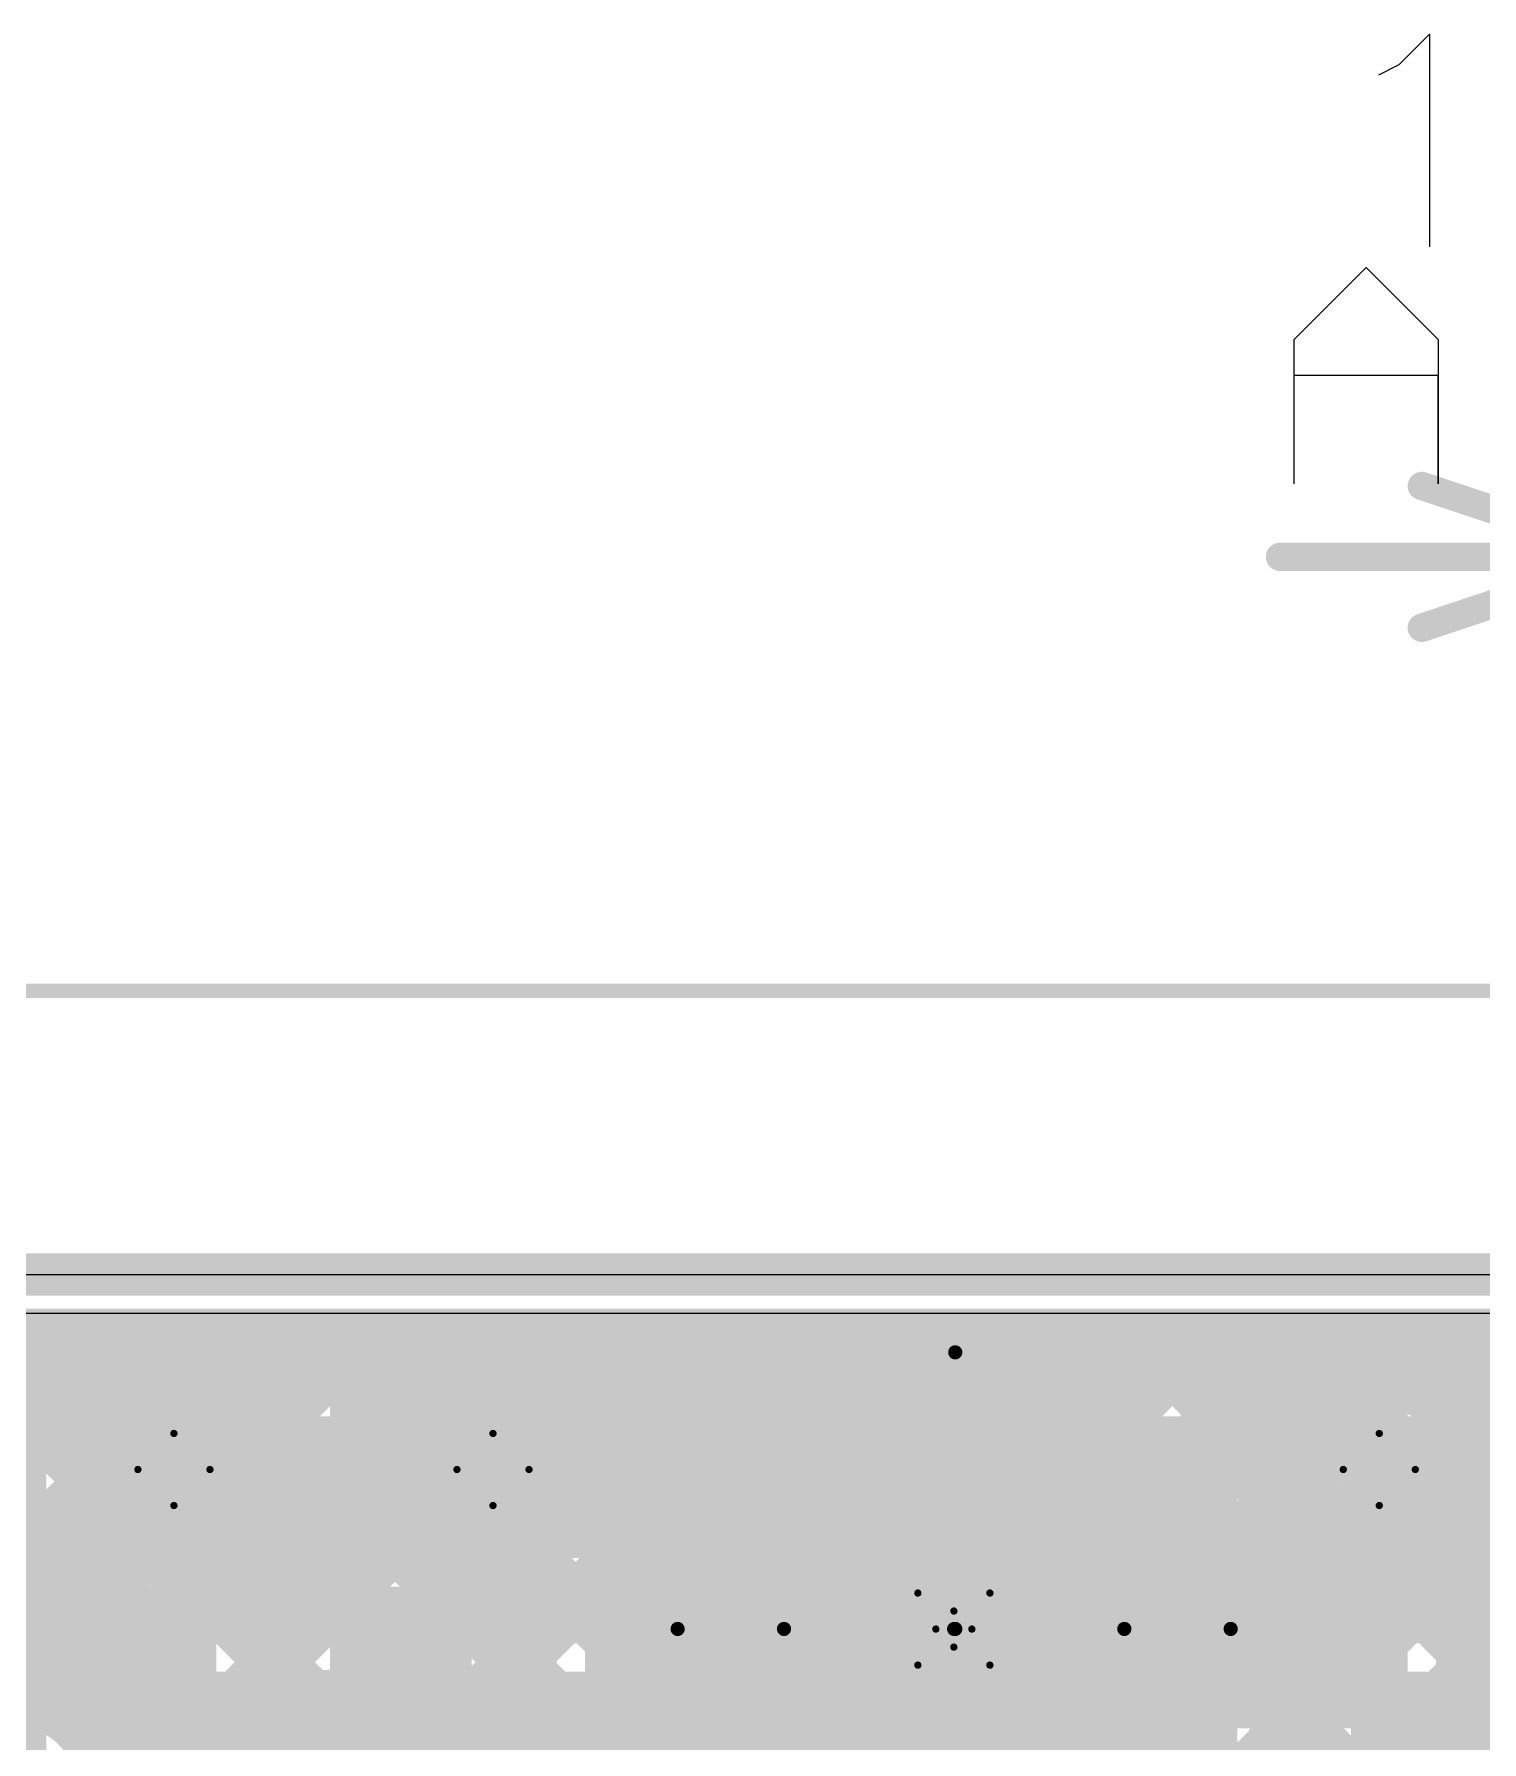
# Model space of a CAD drawing. Header units: millimetres. Extents: x 13 to 259, y -2 to 326.
# Drawn here: x 106.91 to 117.12, y 133.51 to 145.54 of the extents above; entities that cross this region are included whole.
import ezdxf

# ---------------------------------------------------------------- set-up
doc = ezdxf.new("R2010")
doc.units = ezdxf.units.MM
for name, color, linetype in [('BottomLayer', 5, 'Continuous'), ('BottomSolder', 6, 'Continuous'), ('ConnectLayer', 7, 'Continuous'), ('DrillDrawing', 1, 'Continuous'), ('Mechanical14', 56, 'Continuous'), ('Mechanical34', 56, 'Continuous'), ('Mechanical9', 56, 'Continuous'), ('MidLayer1', 16, 'Continuous'), ('MidLayer2', 76, 'Continuous'), ('MidLayer3', 90, 'Continuous'), ('MidLayer4', 156, 'Continuous'), ('MidLayer5', 130, 'Continuous'), ('MidLayer6', 216, 'Continuous'), ('MultiLayer', 9, 'Continuous'), ('TopLayer', 1, 'Continuous'), ('TopSolder', 216, 'Continuous')]:
    doc.layers.add(name, color=color, linetype=linetype)

# ---------------------------------------------------------------- blocks, each defined once
blk = doc.blocks.new('MTG240_400_168')
at = {"layer": 'BottomLayer', "const_width": 2}
blk.add_lwpolyline([(-1, 0, 1), (1, 0, 1)], format="xyb", close=True, dxfattribs=at)
at = {"layer": 'BottomSolder', "const_width": 2.102}
blk.add_lwpolyline([(-1.051, 0, 1), (1.051, 0, 1)], format="xyb", close=True, dxfattribs=at)
at = {"layer": 'MidLayer1', "const_width": 2}
blk.add_lwpolyline([(-1, 0, 1), (1, 0, 1)], format="xyb", close=True, dxfattribs=at)
at = {"layer": 'MidLayer2', "const_width": 2}
blk.add_lwpolyline([(-1, 0, 1), (1, 0, 1)], format="xyb", close=True, dxfattribs=at)
at = {"layer": 'MidLayer3', "const_width": 2}
blk.add_lwpolyline([(-1, 0, 1), (1, 0, 1)], format="xyb", close=True, dxfattribs=at)
at = {"layer": 'MidLayer4', "const_width": 2}
blk.add_lwpolyline([(-1, 0, 1), (1, 0, 1)], format="xyb", close=True, dxfattribs=at)
at = {"layer": 'MidLayer5', "const_width": 2}
blk.add_lwpolyline([(-1, 0, 1), (1, 0, 1)], format="xyb", close=True, dxfattribs=at)
at = {"layer": 'MidLayer6', "const_width": 2}
blk.add_lwpolyline([(-1, 0, 1), (1, 0, 1)], format="xyb", close=True, dxfattribs=at)
at = {"layer": 'MultiLayer', "const_width": 2}
blk.add_lwpolyline([(-1, 0, 1), (1, 0, 1)], format="xyb", close=True, dxfattribs=at)
at = {"layer": 'TopLayer', "const_width": 2}
blk.add_lwpolyline([(-1, 0, 1), (1, 0, 1)], format="xyb", close=True, dxfattribs=at)
at = {"layer": 'TopSolder', "const_width": 2.102}
blk.add_lwpolyline([(-1.051, 0, 1), (1.051, 0, 1)], format="xyb", close=True, dxfattribs=at)

msp = doc.modelspace()

# ---------------------------------------------------------------- linework, layer by layer
at = {"layer": 'BottomLayer', "const_width": 0.3}
for points in [[(107.75, 135.425, 1), (108.05, 135.425, 1)], [(110, 135.425, 1), (110.3, 135.425, 1)], [(116.25, 135.425, 1), (116.55, 135.425, 1)]]:
    msp.add_lwpolyline(points, format="xyb", close=True, dxfattribs=at)
at = {"layer": 'ConnectLayer'}
msp.add_line((67.8, 136.8), (151.8, 136.8), dxfattribs=at)
msp.add_line((67.8, 136.8), (151.8, 136.8), dxfattribs=at)
at = {"layer": 'ConnectLayer', "const_width": 0.4}
for points in [[(90.1, 136.36), (151.36, 136.36)], [(90.1, 136.36), (151.36, 136.36)], [(96.637, 136.36), (112.163, 136.36)], [(96.637, 136.36), (112.163, 136.36)], [(104.622, 136.36), (107.147, 133.834)], [(104.866, 133.716), (107.51, 136.36)], [(104.866, 133.716), (107.51, 136.36)], [(104.985, 133.834), (107.51, 136.36)], [(105.47, 136.36), (111.53, 130.3)], [(105.833, 133.834), (108.359, 136.36)], [(106.319, 136.36), (107.26, 135.419)], [(106.319, 136.36), (107.26, 135.419)], [(106.319, 136.36), (111.642, 131.037)], [(106.682, 133.834), (109.207, 136.36)], [(106.8, 133.005), (106.8, 136.36)], [(107.167, 136.36), (107.56, 135.967)], [(107.167, 136.36), (107.56, 135.967)], [(107.167, 136.36), (112.023, 131.504)], [(107.273, 133.577), (110.056, 136.36)], [(107.273, 133.577), (110.056, 136.36)], [(107.4, 133.005), (107.4, 136.36)], [(107.53, 133.834), (110.056, 136.36)], [(107.972, 133.428), (110.904, 136.36)], [(108, 133.005), (108, 136.36)], [(108.016, 136.36), (111.385, 132.99)], [(108.016, 136.36), (111.385, 132.99)], [(108.016, 136.36), (112.94, 131.436)], [(108.047, 136.048), (108.359, 136.36)], [(108.047, 136.048), (108.359, 136.36)], [(108.396, 133.004), (111.753, 136.36)], [(108.499, 135.652), (109.207, 136.36)], [(108.499, 135.652), (109.207, 136.36)], [(108.6, 133.005), (108.6, 136.36)], [(108.821, 132.579), (112.601, 136.36)], [(108.864, 136.36), (109.557, 135.667)], [(108.864, 136.36), (109.557, 135.667)], [(108.864, 136.36), (113.934, 131.29)], [(109.2, 133.005), (109.2, 136.36)], [(109.245, 132.155), (113.45, 136.36)], [(109.669, 131.731), (114.298, 136.36)], [(109.713, 136.36), (110.021, 136.052)], [(109.713, 136.36), (110.021, 136.052)], [(109.713, 136.36), (114.372, 131.701)], [(109.8, 133.005), (109.8, 136.36)], [(110.093, 131.307), (115.147, 136.36)], [(110.4, 133.005), (110.4, 136.36)], [(110.503, 135.959), (110.904, 136.36)], [(110.503, 135.959), (110.904, 136.36)], [(110.561, 136.36), (111.357, 135.565)], [(110.561, 136.36), (111.357, 135.565)], [(110.561, 136.36), (116.248, 130.673)], [(110.624, 130.989), (115.995, 136.36)], [(110.789, 135.397), (111.753, 136.36)], [(110.789, 135.397), (111.753, 136.36)], [(111, 133.005), (111, 136.36)], [(111.41, 136.36), (111.736, 136.034)], [(111.41, 136.36), (111.736, 136.034)], [(111.41, 136.36), (116.672, 131.097)], [(111.6, 132.689), (111.6, 136.36)], [(111.962, 131.478), (116.844, 136.36)], [(112.2, 132.35), (112.2, 136.36)], [(112.258, 136.36), (117.097, 131.522)], [(112.67, 131.338), (117.692, 136.36)], [(112.8, 132.35), (112.8, 136.36)], [(113.107, 136.36), (117.521, 131.946)], [(113.4, 132.35), (113.4, 136.36)], [(113.614, 131.433), (118.541, 136.36)], [(113.955, 136.36), (117.945, 132.37)], [(114, 132.35), (114, 136.36)], [(114.6, 132.35), (114.6, 136.36)], [(114.637, 136.36), (132.031, 136.36)], [(114.637, 136.36), (132.031, 136.36)], [(114.707, 131.678), (119.389, 136.36)], [(114.804, 136.36), (115.76, 135.403)], [(114.804, 136.36), (115.76, 135.403)], [(114.804, 136.36), (118.452, 132.711)], [(114.935, 136.149), (115.147, 136.36)], [(114.935, 136.149), (115.147, 136.36)], [(115.156, 131.278), (120.238, 136.36)], [(115.2, 132.35), (115.2, 136.36)], [(115.346, 135.71), (115.995, 136.36)], [(115.346, 135.71), (115.995, 136.36)], [(115.652, 136.36), (116.051, 135.961)], [(115.652, 136.36), (116.051, 135.961)], [(115.652, 136.36), (119.301, 132.711)], [(115.658, 133.477), (118.541, 136.36)], [(115.658, 133.477), (118.541, 136.36)], [(115.8, 132.35), (115.8, 136.36)], [(116.4, 132.35), (116.4, 136.36)], [(116.501, 136.36), (119.28, 133.581)], [(116.501, 136.36), (119.28, 133.581)], [(116.501, 136.36), (120.149, 132.711)], [(116.535, 136.051), (116.844, 136.36)], [(116.535, 136.051), (116.844, 136.36)], [(116.995, 135.662), (117.692, 136.36)], [(116.995, 135.662), (117.692, 136.36)], [(117, 132.35), (117, 136.36)], [(68.24, 136.2), (151.36, 136.2)], [(68.24, 135.6), (151.36, 135.6)], [(106.277, 135.553), (108.427, 133.403)], [(106.277, 135.553), (108.427, 133.403)], [(105.165, 133.166), (107.277, 135.278)], [(105.165, 133.166), (107.277, 135.278)], [(110.777, 135.296), (111.095, 134.978)], [(110.777, 135.296), (111.095, 134.978)], [(115.644, 135.16), (115.774, 135.29)], [(115.644, 135.16), (115.774, 135.29)], [(68.24, 135), (151.36, 135)], [(103.446, 128.902), (109.616, 135.072)], [(106.533, 131.988), (109.616, 135.072)], [(108.442, 135.085), (112.023, 131.504)], [(108.442, 135.085), (111.07, 132.457)], [(114.707, 131.678), (118.11, 135.081)], [(115.619, 132.59), (118.11, 135.081)], [(116.936, 135.076), (121.331, 130.681)], [(116.936, 135.076), (119.422, 132.59)], [(106.053, 134.928), (110.024, 130.958)], [(106.053, 134.928), (109.069, 131.912)], [(106.65, 133.803), (107.674, 134.826)], [(106.65, 133.803), (107.674, 134.826)], [(107.894, 134.785), (108.88, 133.798)], [(107.894, 134.785), (108.88, 133.798)], [(109.187, 133.794), (110.178, 134.786)], [(109.187, 133.794), (110.178, 134.786)], [(109.629, 133.388), (111.052, 134.811)], [(109.629, 133.388), (111.052, 134.811)], [(110.392, 134.832), (110.998, 134.226)], [(110.392, 134.832), (110.998, 134.226)], [(115.797, 134.465), (116.163, 134.831)], [(115.797, 134.465), (116.163, 134.831)], [(116.378, 134.785), (117.368, 133.796)], [(116.378, 134.785), (117.368, 133.796)], [(115.793, 134.523), (116.923, 133.392)], [(115.793, 134.523), (116.923, 133.392)], [(68.24, 134.4), (151.36, 134.4)], [(108.154, 131.065), (111.025, 133.935)], [(108.993, 131.903), (111.025, 133.935)], [(68.24, 133.8), (151.36, 133.8)], [(102.059, 133.834), (107.566, 133.834)], [(107.566, 133.834), (110.344, 131.056)], [(115.735, 133.732), (119.832, 129.635)], [(115.735, 133.732), (116.877, 132.59)]]:
    msp.add_lwpolyline(points, dxfattribs=at)
at = {"layer": 'ConnectLayer'}
for points, const_width in [([(106.7, 136.36, 1), (106.9, 136.36, 1)], 0.2), ([(107.067, 136.36, 1), (107.267, 136.36, 1)], 0.2), ([(107.067, 136.36, 1), (107.267, 136.36, 1)], 0.2), ([(107.067, 136.36, 1), (107.267, 136.36, 1)], 0.2), ([(107.3, 136.36, 1), (107.5, 136.36, 1)], 0.2), ([(107.41, 136.36, 1), (107.61, 136.36, 1)], 0.2), ([(107.41, 136.36, 1), (107.61, 136.36, 1)], 0.2), ([(107.41, 136.36, 1), (107.61, 136.36, 1)], 0.2), ([(107.9, 136.36, 1), (108.1, 136.36, 1)], 0.2), ([(107.916, 136.36, 1), (108.116, 136.36, 1)], 0.2), ([(107.916, 136.36, 1), (108.116, 136.36, 1)], 0.2), ([(107.916, 136.36, 1), (108.116, 136.36, 1)], 0.2), ([(108.259, 136.36, 1), (108.459, 136.36, 1)], 0.2), ([(108.259, 136.36, 1), (108.459, 136.36, 1)], 0.2), ([(108.259, 136.36, 1), (108.459, 136.36, 1)], 0.2), ([(108.5, 136.36, 1), (108.7, 136.36, 1)], 0.2), ([(108.764, 136.36, 1), (108.964, 136.36, 1)], 0.2), ([(108.764, 136.36, 1), (108.964, 136.36, 1)], 0.2), ([(108.764, 136.36, 1), (108.964, 136.36, 1)], 0.2), ([(109.1, 136.36, 1), (109.3, 136.36, 1)], 0.2), ([(109.107, 136.36, 1), (109.307, 136.36, 1)], 0.2), ([(109.107, 136.36, 1), (109.307, 136.36, 1)], 0.2), ([(109.107, 136.36, 1), (109.307, 136.36, 1)], 0.2), ([(109.613, 136.36, 1), (109.813, 136.36, 1)], 0.2), ([(109.613, 136.36, 1), (109.813, 136.36, 1)], 0.2), ([(109.613, 136.36, 1), (109.813, 136.36, 1)], 0.2), ([(109.7, 136.36, 1), (109.9, 136.36, 1)], 0.2), ([(109.956, 136.36, 1), (110.156, 136.36, 1)], 0.2), ([(109.956, 136.36, 1), (110.156, 136.36, 1)], 0.2), ([(109.956, 136.36, 1), (110.156, 136.36, 1)], 0.2), ([(110.3, 136.36, 1), (110.5, 136.36, 1)], 0.2), ([(110.461, 136.36, 1), (110.661, 136.36, 1)], 0.2), ([(110.461, 136.36, 1), (110.661, 136.36, 1)], 0.2), ([(110.461, 136.36, 1), (110.661, 136.36, 1)], 0.2), ([(110.804, 136.36, 1), (111.004, 136.36, 1)], 0.2), ([(110.804, 136.36, 1), (111.004, 136.36, 1)], 0.2), ([(110.804, 136.36, 1), (111.004, 136.36, 1)], 0.2), ([(110.9, 136.36, 1), (111.1, 136.36, 1)], 0.2), ([(111.31, 136.36, 1), (111.51, 136.36, 1)], 0.2), ([(111.31, 136.36, 1), (111.51, 136.36, 1)], 0.2), ([(111.31, 136.36, 1), (111.51, 136.36, 1)], 0.2), ([(111.5, 136.36, 1), (111.7, 136.36, 1)], 0.2), ([(111.653, 136.36, 1), (111.853, 136.36, 1)], 0.2), ([(111.653, 136.36, 1), (111.853, 136.36, 1)], 0.2), ([(111.653, 136.36, 1), (111.853, 136.36, 1)], 0.2), ([(112.063, 136.36, 1), (112.263, 136.36, 1)], 0.2), ([(112.063, 136.36, 1), (112.263, 136.36, 1)], 0.2), ([(112.063, 136.36, 1), (112.263, 136.36, 1)], 0.2), ([(112.063, 136.36, 1), (112.263, 136.36, 1)], 0.2), ([(112.1, 136.36, 1), (112.3, 136.36, 1)], 0.2), ([(112.158, 136.36, 1), (112.358, 136.36, 1)], 0.2), ([(112.501, 136.36, 1), (112.701, 136.36, 1)], 0.2), ([(112.7, 136.36, 1), (112.9, 136.36, 1)], 0.2), ([(113.007, 136.36, 1), (113.207, 136.36, 1)], 0.2), ([(113.3, 136.36, 1), (113.5, 136.36, 1)], 0.2), ([(113.35, 136.36, 1), (113.55, 136.36, 1)], 0.2), ([(113.855, 136.36, 1), (114.055, 136.36, 1)], 0.2), ([(113.9, 136.36, 1), (114.1, 136.36, 1)], 0.2), ([(114.198, 136.36, 1), (114.398, 136.36, 1)], 0.2), ([(114.5, 136.36, 1), (114.7, 136.36, 1)], 0.2), ([(114.537, 136.36, 1), (114.737, 136.36, 1)], 0.2), ([(114.537, 136.36, 1), (114.737, 136.36, 1)], 0.2), ([(114.537, 136.36, 1), (114.737, 136.36, 1)], 0.2), ([(114.537, 136.36, 1), (114.737, 136.36, 1)], 0.2), ([(114.704, 136.36, 1), (114.904, 136.36, 1)], 0.2), ([(114.704, 136.36, 1), (114.904, 136.36, 1)], 0.2), ([(114.704, 136.36, 1), (114.904, 136.36, 1)], 0.2), ([(115.047, 136.36, 1), (115.247, 136.36, 1)], 0.2), ([(115.047, 136.36, 1), (115.247, 136.36, 1)], 0.2), ([(115.047, 136.36, 1), (115.247, 136.36, 1)], 0.2), ([(115.1, 136.36, 1), (115.3, 136.36, 1)], 0.2), ([(115.552, 136.36, 1), (115.752, 136.36, 1)], 0.2), ([(115.552, 136.36, 1), (115.752, 136.36, 1)], 0.2), ([(115.552, 136.36, 1), (115.752, 136.36, 1)], 0.2), ([(115.7, 136.36, 1), (115.9, 136.36, 1)], 0.2), ([(115.895, 136.36, 1), (116.095, 136.36, 1)], 0.2), ([(115.895, 136.36, 1), (116.095, 136.36, 1)], 0.2), ([(115.895, 136.36, 1), (116.095, 136.36, 1)], 0.2), ([(116.3, 136.36, 1), (116.5, 136.36, 1)], 0.2), ([(116.401, 136.36, 1), (116.601, 136.36, 1)], 0.2), ([(116.401, 136.36, 1), (116.601, 136.36, 1)], 0.2), ([(116.401, 136.36, 1), (116.601, 136.36, 1)], 0.2), ([(116.744, 136.36, 1), (116.944, 136.36, 1)], 0.2), ([(116.744, 136.36, 1), (116.944, 136.36, 1)], 0.2), ([(116.744, 136.36, 1), (116.944, 136.36, 1)], 0.2), ([(116.9, 136.36, 1), (117.1, 136.36, 1)], 0.2), ([(114.835, 136.149, 1), (115.035, 136.149, 1)], 0.2), ([(114.835, 136.149, 1), (115.035, 136.149, 1)], 0.2), ([(108.54, 135.425, 1), (107.26, 135.425, 1)], 0.4), ([(108.54, 135.425, 1), (107.26, 135.425, 1)], 0.4), ([(107.46, 135.967, 1), (107.66, 135.967, 1)], 0.2), ([(107.46, 135.967, 1), (107.66, 135.967, 1)], 0.2), ([(107.947, 136.048, 1), (108.147, 136.048, 1)], 0.2), ([(107.947, 136.048, 1), (108.147, 136.048, 1)], 0.2), ([(110.79, 135.425, 1), (109.51, 135.425, 1)], 0.4), ([(110.79, 135.425, 1), (109.51, 135.425, 1)], 0.4), ([(109.921, 136.052, 1), (110.121, 136.052, 1)], 0.2), ([(109.921, 136.052, 1), (110.121, 136.052, 1)], 0.2), ([(111.636, 136.034, 1), (111.836, 136.034, 1)], 0.2), ([(111.636, 136.034, 1), (111.836, 136.034, 1)], 0.2), ([(117.04, 135.425, 1), (115.76, 135.425, 1)], 0.4), ([(117.04, 135.425, 1), (115.76, 135.425, 1)], 0.4), ([(115.951, 135.961, 1), (116.151, 135.961, 1)], 0.2), ([(115.951, 135.961, 1), (116.151, 135.961, 1)], 0.2), ([(116.435, 136.051, 1), (116.635, 136.051, 1)], 0.2), ([(116.435, 136.051, 1), (116.635, 136.051, 1)], 0.2), ([(110.403, 135.959, 1), (110.603, 135.959, 1)], 0.2), ([(110.403, 135.959, 1), (110.603, 135.959, 1)], 0.2), ([(108.399, 135.652, 1), (108.599, 135.652, 1)], 0.2), ([(108.399, 135.652, 1), (108.599, 135.652, 1)], 0.2), ([(109.457, 135.667, 1), (109.657, 135.667, 1)], 0.2), ([(109.457, 135.667, 1), (109.657, 135.667, 1)], 0.2), ([(115.246, 135.71, 1), (115.446, 135.71, 1)], 0.2), ([(115.246, 135.71, 1), (115.446, 135.71, 1)], 0.2), ([(116.895, 135.662, 1), (117.095, 135.662, 1)], 0.2), ([(116.895, 135.662, 1), (117.095, 135.662, 1)], 0.2), ([(111.257, 135.565, 1), (111.457, 135.565, 1)], 0.2), ([(111.257, 135.565, 1), (111.457, 135.565, 1)], 0.2), ([(107.16, 135.425, 1), (107.36, 135.425, 1)], 0.2), ([(107.16, 135.425, 1), (107.36, 135.425, 1)], 0.2), ([(107.16, 135.419, 1), (107.36, 135.419, 1)], 0.2), ([(107.16, 135.419, 1), (107.36, 135.419, 1)], 0.2), ([(108.44, 135.425, 1), (108.64, 135.425, 1)], 0.2), ([(108.44, 135.425, 1), (108.64, 135.425, 1)], 0.2), ([(109.41, 135.425, 1), (109.61, 135.425, 1)], 0.2), ([(109.41, 135.425, 1), (109.61, 135.425, 1)], 0.2), ([(110.689, 135.397, 1), (110.889, 135.397, 1)], 0.2), ([(110.689, 135.397, 1), (110.889, 135.397, 1)], 0.2), ([(110.69, 135.425, 1), (110.89, 135.425, 1)], 0.2), ([(110.69, 135.425, 1), (110.89, 135.425, 1)], 0.2), ([(115.66, 135.425, 1), (115.86, 135.425, 1)], 0.2), ([(115.66, 135.425, 1), (115.86, 135.425, 1)], 0.2), ([(115.66, 135.403, 1), (115.86, 135.403, 1)], 0.2), ([(115.66, 135.403, 1), (115.86, 135.403, 1)], 0.2), ([(116.94, 135.425, 1), (117.14, 135.425, 1)], 0.2), ([(116.94, 135.425, 1), (117.14, 135.425, 1)], 0.2), ([(107.177, 135.278, 1), (107.377, 135.278, 1)], 0.2), ([(107.177, 135.278, 1), (107.377, 135.278, 1)], 0.2), ([(110.677, 135.296, 1), (110.877, 135.296, 1)], 0.2), ([(110.677, 135.296, 1), (110.877, 135.296, 1)], 0.2), ([(115.674, 135.29, 1), (115.874, 135.29, 1)], 0.2), ([(115.674, 135.29, 1), (115.874, 135.29, 1)], 0.2), ([(115.544, 135.16, 1), (115.744, 135.16, 1)], 0.2), ([(115.544, 135.16, 1), (115.744, 135.16, 1)], 0.2), ([(108.342, 135.085, 1), (108.542, 135.085, 1)], 0.2), ([(108.342, 135.085, 1), (108.542, 135.085, 1)], 0.2), ([(109.516, 135.072, 1), (109.716, 135.072, 1)], 0.2), ([(109.516, 135.072, 1), (109.716, 135.072, 1)], 0.2), ([(116.836, 135.076, 1), (117.036, 135.076, 1)], 0.2), ([(116.836, 135.076, 1), (117.036, 135.076, 1)], 0.2), ([(110.995, 134.978, 1), (111.195, 134.978, 1)], 0.2), ([(110.995, 134.978, 1), (111.195, 134.978, 1)], 0.2), ([(107.574, 134.826, 1), (107.774, 134.826, 1)], 0.2), ([(107.574, 134.826, 1), (107.774, 134.826, 1)], 0.2), ([(107.794, 134.785, 1), (107.994, 134.785, 1)], 0.2), ([(107.794, 134.785, 1), (107.994, 134.785, 1)], 0.2), ([(110.078, 134.786, 1), (110.278, 134.786, 1)], 0.2), ([(110.078, 134.786, 1), (110.278, 134.786, 1)], 0.2), ([(110.292, 134.832, 1), (110.492, 134.832, 1)], 0.2), ([(110.292, 134.832, 1), (110.492, 134.832, 1)], 0.2), ([(110.952, 134.811, 1), (111.152, 134.811, 1)], 0.2), ([(110.952, 134.811, 1), (111.152, 134.811, 1)], 0.2), ([(116.063, 134.831, 1), (116.263, 134.831, 1)], 0.2), ([(116.063, 134.831, 1), (116.263, 134.831, 1)], 0.2), ([(116.278, 134.785, 1), (116.478, 134.785, 1)], 0.2), ([(116.278, 134.785, 1), (116.478, 134.785, 1)], 0.2), ([(115.693, 134.523, 1), (115.893, 134.523, 1)], 0.2), ([(115.693, 134.523, 1), (115.893, 134.523, 1)], 0.2), ([(115.697, 134.465, 1), (115.897, 134.465, 1)], 0.2), ([(115.697, 134.465, 1), (115.897, 134.465, 1)], 0.2), ([(115.703, 134.3, 1), (115.903, 134.3, 1)], 0.2), ([(115.703, 134.3, 1), (115.903, 134.3, 1)], 0.2), ([(115.703, 134.3, 1), (115.903, 134.3, 1)], 0.2), ([(115.703, 134.3, 1), (115.903, 134.3, 1)], 0.2), ([(110.898, 134.226, 1), (111.098, 134.226, 1)], 0.2), ([(110.898, 134.226, 1), (111.098, 134.226, 1)], 0.2), ([(110.925, 133.935, 1), (111.125, 133.935, 1)], 0.2), ([(110.925, 133.935, 1), (111.125, 133.935, 1)], 0.2), ([(107.415, 133.175, 1), (106.135, 133.175, 1)], 0.4), ([(107.415, 133.175, 1), (106.135, 133.175, 1)], 0.4), ([(107.047, 133.834, 1), (107.247, 133.834, 1)], 0.2), ([(107.43, 133.834, 1), (107.63, 133.834, 1)], 0.2), ([(107.466, 133.834, 1), (107.666, 133.834, 1)], 0.2), ([(107.466, 133.834, 1), (107.666, 133.834, 1)], 0.2), ([(109.665, 133.175, 1), (108.385, 133.175, 1)], 0.4), ([(109.665, 133.175, 1), (108.385, 133.175, 1)], 0.4), ([(108.78, 133.798, 1), (108.98, 133.798, 1)], 0.2), ([(108.78, 133.798, 1), (108.98, 133.798, 1)], 0.2), ([(109.087, 133.794, 1), (109.287, 133.794, 1)], 0.2), ([(109.087, 133.794, 1), (109.287, 133.794, 1)], 0.2), ([(118.165, 133.175, 1), (116.885, 133.175, 1)], 0.4), ([(115.635, 133.732, 1), (115.835, 133.732, 1)], 0.2), ([(115.635, 133.732, 1), (115.835, 133.732, 1)], 0.2), ([(107.173, 133.577, 1), (107.373, 133.577, 1)], 0.2), ([(107.173, 133.577, 1), (107.373, 133.577, 1)], 0.2), ([(115.558, 133.477, 1), (115.758, 133.477, 1)], 0.2), ([(115.558, 133.477, 1), (115.758, 133.477, 1)], 0.2), ([(107.872, 133.428, 1), (108.072, 133.428, 1)], 0.2), ([(108.327, 133.403, 1), (108.527, 133.403, 1)], 0.2), ([(108.327, 133.403, 1), (108.527, 133.403, 1)], 0.2), ([(109.529, 133.388, 1), (109.729, 133.388, 1)], 0.2), ([(109.529, 133.388, 1), (109.729, 133.388, 1)], 0.2), ([(116.823, 133.392, 1), (117.023, 133.392, 1)], 0.2), ([(116.823, 133.392, 1), (117.023, 133.392, 1)], 0.2)]:
    msp.add_lwpolyline(points, format="xyb", close=True, dxfattribs=dict(at, const_width=const_width))
at = {"layer": 'ConnectLayer', "const_width": 0.4}
for points in [[(115.803, 134.3, -1.71491), (112.163, 136.36)], [(111.712, 132.59, -0.489769), (112.163, 136.36)], [(114.637, 136.36, -0.263327), (115.803, 134.3)], [(114.637, 136.36, -0.263327), (115.803, 134.3)], [(115.803, 134.3, -0.200574), (115.088, 132.59)], [(117.265, 132.59, -1.843186), (118.165, 133.175)]]:
    msp.add_lwpolyline(points, format="xyb", dxfattribs=at)
at = {"layer": 'DrillDrawing', "const_width": 0.0508}
for points in [[(107.646, 135.425), (107.9, 135.679)], [(107.9, 135.679), (108.154, 135.425)], [(109.896, 135.425), (110.15, 135.679)], [(110.15, 135.679), (110.404, 135.425)], [(116.146, 135.425), (116.4, 135.679)], [(116.4, 135.679), (116.654, 135.425)], [(107.646, 135.425), (107.9, 135.171)], [(107.9, 135.171), (108.154, 135.425)], [(109.896, 135.425), (110.15, 135.171)], [(110.15, 135.171), (110.404, 135.425)], [(116.146, 135.425), (116.4, 135.171)], [(116.4, 135.171), (116.654, 135.425)], [(113.146, 134.554), (113.4, 134.427)], [(113.146, 134.554), (113.273, 134.3)], [(113.4, 134.427), (113.654, 134.554)], [(113.527, 134.3), (113.654, 134.554)], [(113.146, 134.046), (113.273, 134.3)], [(113.527, 134.3), (113.654, 134.046)], [(113.146, 134.046), (113.4, 134.173)], [(113.4, 134.173), (113.654, 134.046)]]:
    msp.add_lwpolyline(points, dxfattribs=at)
at = {"layer": 'DrillDrawing', "const_width": 0.0254}
for points in [[(107.887, 135.679, 1), (107.913, 135.679, 1)], [(107.887, 135.679, 1), (107.913, 135.679, 1)], [(110.137, 135.679, 1), (110.163, 135.679, 1)], [(110.137, 135.679, 1), (110.163, 135.679, 1)], [(116.387, 135.679, 1), (116.413, 135.679, 1)], [(116.387, 135.679, 1), (116.413, 135.679, 1)], [(107.633, 135.425, 1), (107.659, 135.425, 1)], [(107.633, 135.425, 1), (107.659, 135.425, 1)], [(108.141, 135.425, 1), (108.167, 135.425, 1)], [(108.141, 135.425, 1), (108.167, 135.425, 1)], [(109.883, 135.425, 1), (109.909, 135.425, 1)], [(109.883, 135.425, 1), (109.909, 135.425, 1)], [(110.391, 135.425, 1), (110.417, 135.425, 1)], [(110.391, 135.425, 1), (110.417, 135.425, 1)], [(116.133, 135.425, 1), (116.159, 135.425, 1)], [(116.133, 135.425, 1), (116.159, 135.425, 1)], [(116.641, 135.425, 1), (116.667, 135.425, 1)], [(116.641, 135.425, 1), (116.667, 135.425, 1)], [(107.887, 135.171, 1), (107.913, 135.171, 1)], [(107.887, 135.171, 1), (107.913, 135.171, 1)], [(110.137, 135.171, 1), (110.163, 135.171, 1)], [(110.137, 135.171, 1), (110.163, 135.171, 1)], [(116.387, 135.171, 1), (116.413, 135.171, 1)], [(116.387, 135.171, 1), (116.413, 135.171, 1)], [(113.133, 134.554, 1), (113.159, 134.554, 1)], [(113.133, 134.554, 1), (113.159, 134.554, 1)], [(113.641, 134.554, 1), (113.667, 134.554, 1)], [(113.641, 134.554, 1), (113.667, 134.554, 1)], [(113.387, 134.427, 1), (113.413, 134.427, 1)], [(113.387, 134.427, 1), (113.413, 134.427, 1)], [(113.26, 134.3, 1), (113.286, 134.3, 1)], [(113.26, 134.3, 1), (113.286, 134.3, 1)], [(113.514, 134.3, 1), (113.54, 134.3, 1)], [(113.514, 134.3, 1), (113.54, 134.3, 1)], [(113.387, 134.173, 1), (113.413, 134.173, 1)], [(113.387, 134.173, 1), (113.413, 134.173, 1)], [(113.133, 134.046, 1), (113.159, 134.046, 1)], [(113.133, 134.046, 1), (113.159, 134.046, 1)], [(113.641, 134.046, 1), (113.667, 134.046, 1)], [(113.641, 134.046, 1), (113.667, 134.046, 1)]]:
    msp.add_lwpolyline(points, format="xyb", close=True, dxfattribs=at)
at = {"layer": 'Mechanical14'}
for p, q in [((115.8, 143.391), (116.308, 143.899)), ((116.308, 143.899), (116.816, 143.391)), ((115.8, 142.375), (115.8, 143.391)), ((116.816, 143.391), (116.816, 142.375)), ((116.816, 143.137), (115.8, 143.137)), ((116.816, 142.375), (116.816, 143.137))]:
    msp.add_line(p, q, dxfattribs=at)
at = {"layer": 'Mechanical14', "const_width": 0.3}
msp.add_lwpolyline([(90.1, 136.8), (151.8, 136.8)], dxfattribs=at)
at = {"layer": 'Mechanical34', "const_width": 0.1}
for points in [[(68.2, 136.85), (151.8, 136.85)], [(113.41, 134.301), (113.41, 136.251)], [(111.452, 134.301), (113.402, 134.301)], [(113.41, 134.301), (115.352, 134.301)], [(113.41, 132.351), (113.41, 134.301)]]:
    msp.add_lwpolyline(points, dxfattribs=at)
at = {"layer": 'Mechanical34'}
for points, const_width in [([(113.385, 136.251, 1), (113.435, 136.251, 1)], 0.05), ([(114.602, 134.301, 1), (112.202, 134.301, 1)], 0.1), ([(111.427, 134.301, 1), (111.477, 134.301, 1)], 0.05), ([(112.177, 134.301, 1), (112.227, 134.301, 1)], 0.05), ([(113.377, 134.301, 1), (113.427, 134.301, 1)], 0.05), ([(113.385, 134.301, 1), (113.435, 134.301, 1)], 0.05), ([(113.385, 134.301, 1), (113.435, 134.301, 1)], 0.05), ([(113.385, 134.301, 1), (113.435, 134.301, 1)], 0.05), ([(114.577, 134.301, 1), (114.627, 134.301, 1)], 0.05), ([(115.327, 134.301, 1), (115.377, 134.301, 1)], 0.05)]:
    msp.add_lwpolyline(points, format="xyb", close=True, dxfattribs=dict(at, const_width=const_width))
at = {"layer": 'Mechanical9'}
for p, q in [((116.54, 145.33), (116.754, 145.544)), ((116.754, 145.544), (116.754, 144.044)), ((116.397, 145.258), (116.54, 145.33))]:
    msp.add_line(p, q, dxfattribs=at)
for points, const_width in [([(116.7, 142.359), (118.2, 141.859)], 0.2), ([(115.7, 141.859), (118.2, 141.859)], 0.2), ([(116.7, 141.359), (118.2, 141.859)], 0.2), ([(89.1, 138.8), (117.2, 138.8)], 0.1), ([(90.1, 136.8), (117.2, 136.8)], 0.1)]:
    msp.add_lwpolyline(points, dxfattribs=dict(at, const_width=const_width))
at = {"layer": 'Mechanical9', "const_width": 0.1}
for points in [[(116.65, 142.359, 1), (116.75, 142.359, 1)], [(115.65, 141.859, 1), (115.75, 141.859, 1)], [(116.65, 141.359, 1), (116.75, 141.359, 1)]]:
    msp.add_lwpolyline(points, format="xyb", close=True, dxfattribs=at)
at = {"layer": 'MidLayer1', "const_width": 0.3}
for points in [[(107.75, 135.425, 1), (108.05, 135.425, 1)], [(110, 135.425, 1), (110.3, 135.425, 1)], [(116.25, 135.425, 1), (116.55, 135.425, 1)]]:
    msp.add_lwpolyline(points, format="xyb", close=True, dxfattribs=at)
at = {"layer": 'MidLayer2', "const_width": 0.3}
for points in [[(107.75, 135.425, 1), (108.05, 135.425, 1)], [(110, 135.425, 1), (110.3, 135.425, 1)], [(116.25, 135.425, 1), (116.55, 135.425, 1)]]:
    msp.add_lwpolyline(points, format="xyb", close=True, dxfattribs=at)
at = {"layer": 'MidLayer3', "const_width": 0.3}
for points in [[(107.75, 135.425, 1), (108.05, 135.425, 1)], [(110, 135.425, 1), (110.3, 135.425, 1)], [(116.25, 135.425, 1), (116.55, 135.425, 1)]]:
    msp.add_lwpolyline(points, format="xyb", close=True, dxfattribs=at)
at = {"layer": 'MidLayer4', "const_width": 0.3}
for points in [[(107.75, 135.425, 1), (108.05, 135.425, 1)], [(110, 135.425, 1), (110.3, 135.425, 1)], [(116.25, 135.425, 1), (116.55, 135.425, 1)]]:
    msp.add_lwpolyline(points, format="xyb", close=True, dxfattribs=at)
at = {"layer": 'MidLayer5', "const_width": 0.3}
for points in [[(107.75, 135.425, 1), (108.05, 135.425, 1)], [(110, 135.425, 1), (110.3, 135.425, 1)], [(116.25, 135.425, 1), (116.55, 135.425, 1)]]:
    msp.add_lwpolyline(points, format="xyb", close=True, dxfattribs=at)
at = {"layer": 'MidLayer6', "const_width": 0.3}
for points in [[(107.75, 135.425, 1), (108.05, 135.425, 1)], [(110, 135.425, 1), (110.3, 135.425, 1)], [(116.25, 135.425, 1), (116.55, 135.425, 1)]]:
    msp.add_lwpolyline(points, format="xyb", close=True, dxfattribs=at)
at = {"layer": 'MultiLayer', "const_width": 0.3}
for points in [[(107.75, 135.425, 1), (108.05, 135.425, 1)], [(110, 135.425, 1), (110.3, 135.425, 1)], [(116.25, 135.425, 1), (116.55, 135.425, 1)]]:
    msp.add_lwpolyline(points, format="xyb", close=True, dxfattribs=at)
at = {"layer": 'TopLayer'}
msp.add_line((151.525, 136.525), (68.1, 136.525), dxfattribs=at)
at = {"layer": 'TopLayer', "const_width": 0.3}
for points in [[(107.75, 135.425, 1), (108.05, 135.425, 1)], [(110, 135.425, 1), (110.3, 135.425, 1)], [(116.25, 135.425, 1), (116.55, 135.425, 1)]]:
    msp.add_lwpolyline(points, format="xyb", close=True, dxfattribs=at)

# ---------------------------------------------------------------- block references
msp.add_blockref('MTG240_400_168', (113.4, 134.3))

doc.saveas('drawing.dxf')
